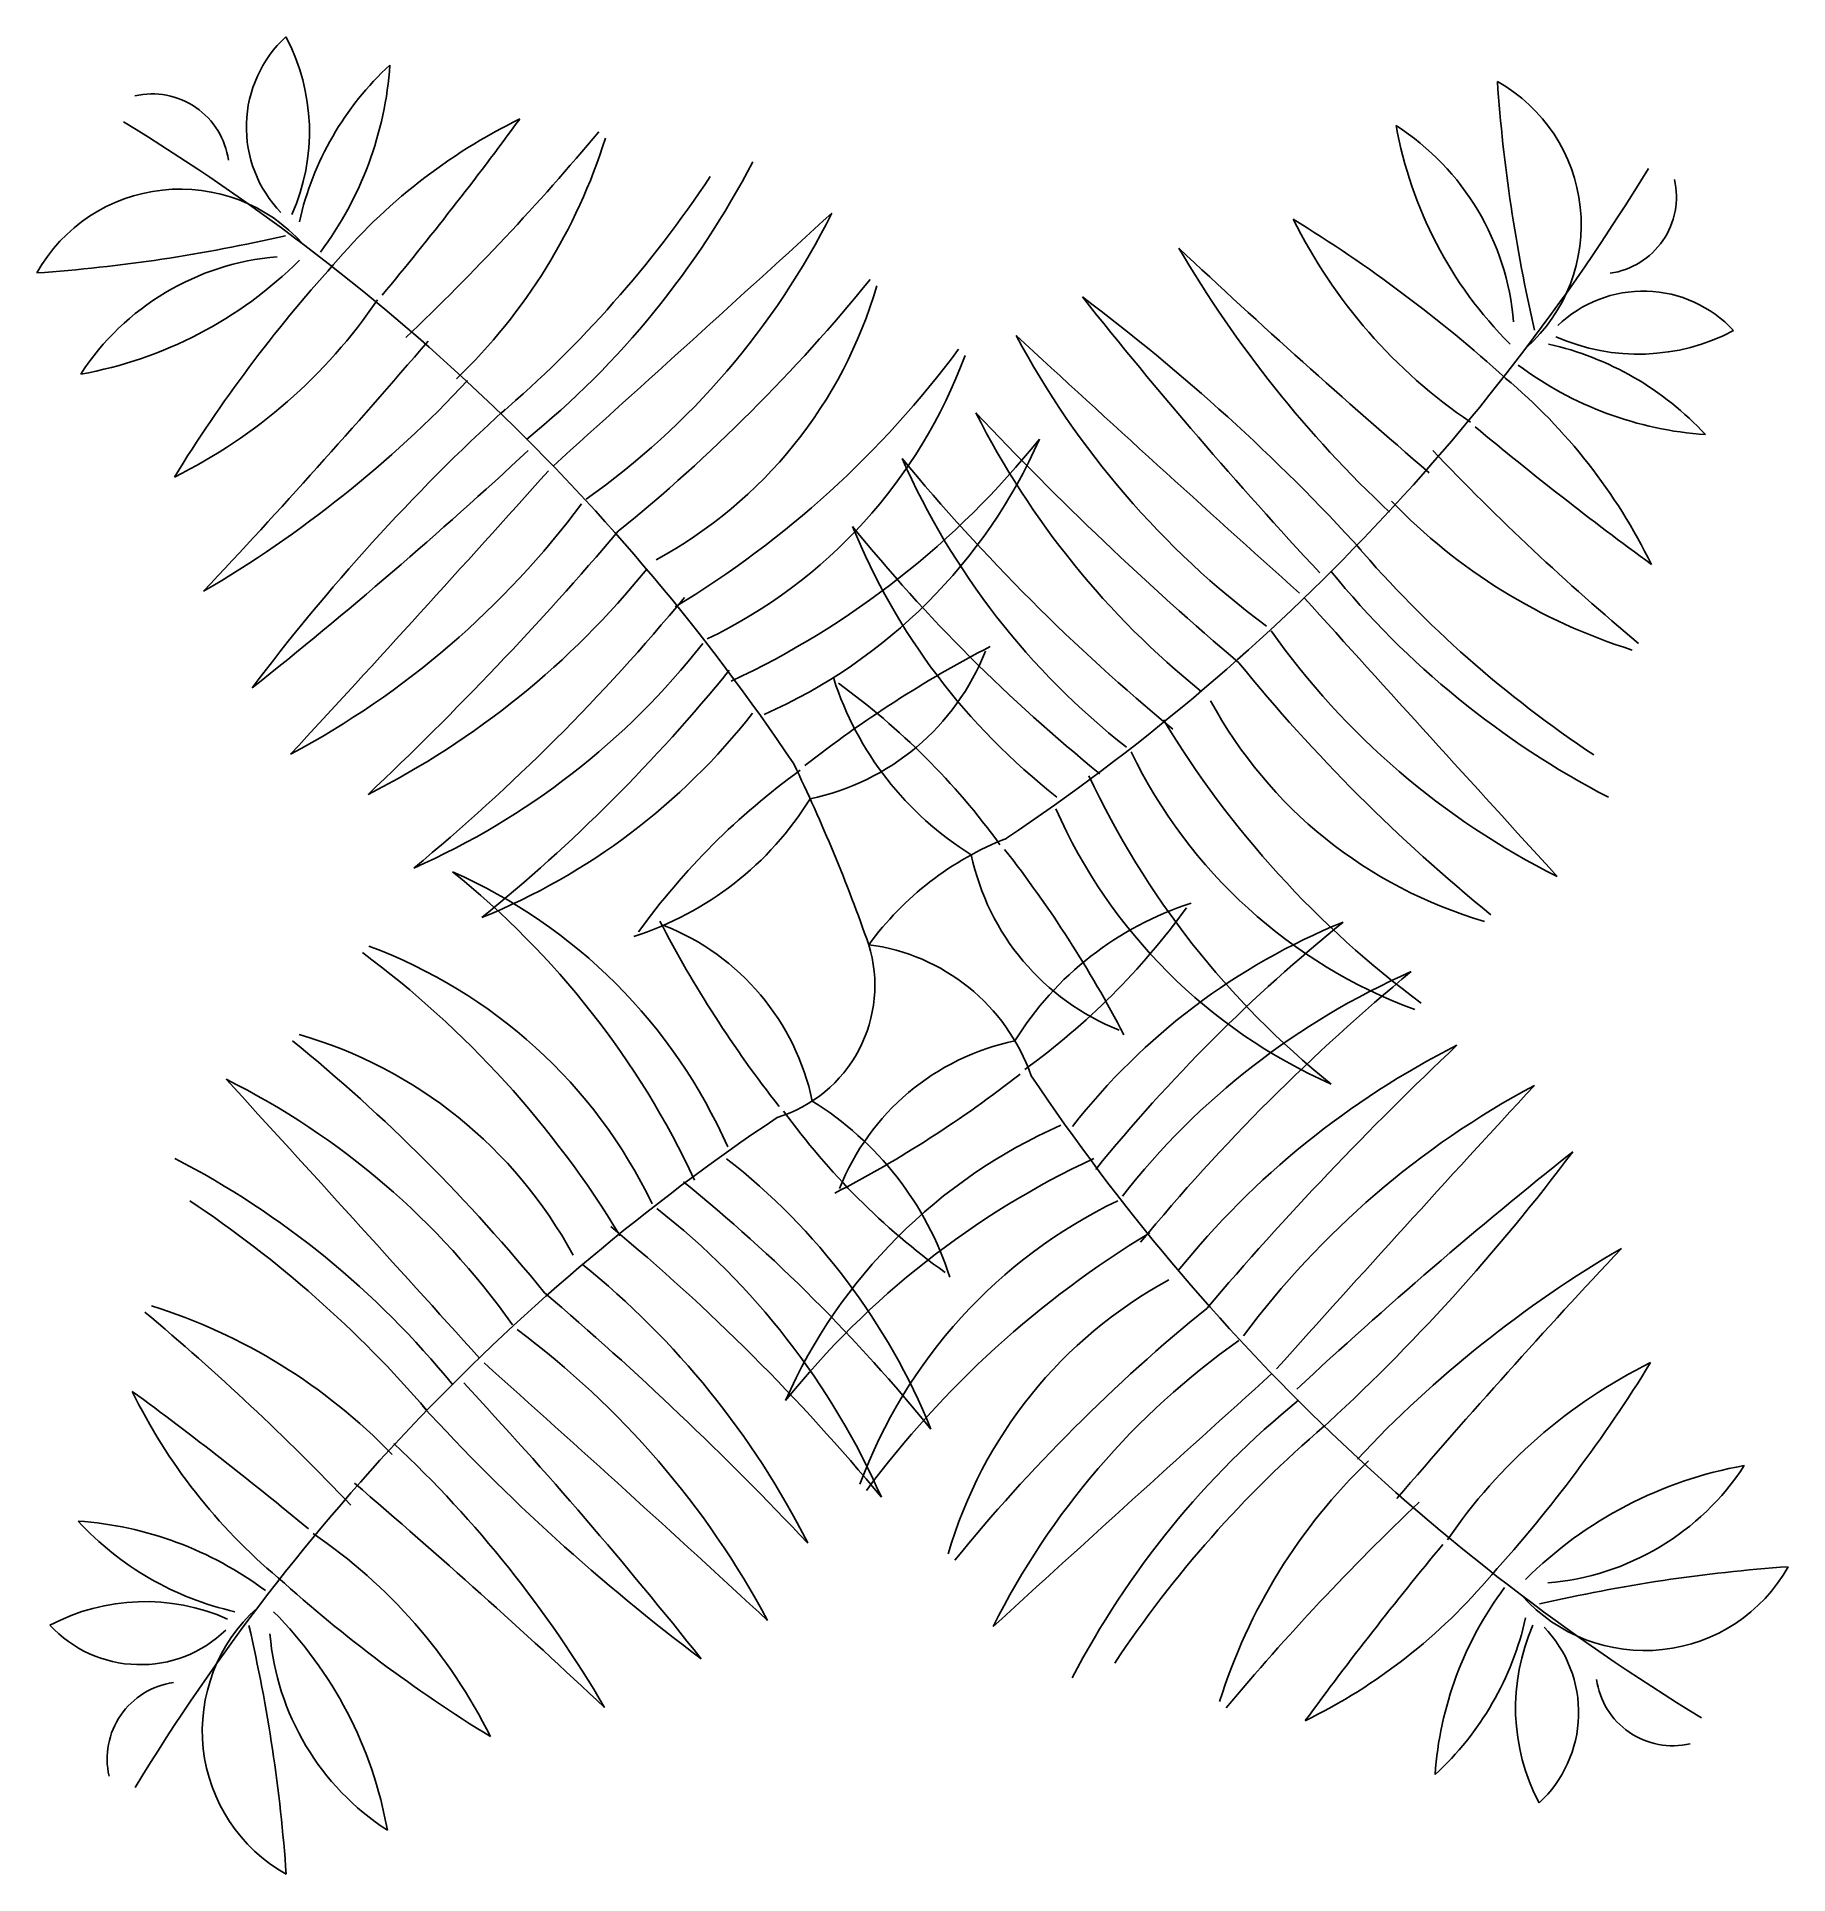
# Model space of a CAD drawing. Header units: millimetres. Extents: x 407.326 to 408.191, y 2579.635 to 2580.543.
import ezdxf

# ---------------------------------------------------------------- set-up
doc = ezdxf.new("R2010")
doc.units = ezdxf.units.MM
doc.header["$LTSCALE"] = 10
doc.layers.add('Vegetais', color=94, linetype='Continuous')

msp = doc.modelspace()

# ---------------------------------------------------------------- linework, layer by layer
at = {"layer": 'Vegetais'}
for centre, radius, start, end in [((407.4903, 2580.49813), 0.06082, 132.75867, 224.00751), ((407.35999, 2580.49577), 0.10066, 336.10525, 27.84174), ((407.60181, 2580.41857), 0.14978, 132.60028, 167.35148), ((407.32611, 2580.54096), 0.17474, 323.22726, 356.0171), ((408.83663, 2580.57615), 0.79099, 184.02258, 193.03021), ((408.00769, 2580.44976), 0.08135, 311.83252, 60.63182), ((407.38287, 2580.47635), 0.03819, 8.14602, 102.82687), ((406.81153, 2579.58781), 1.06959, 33.84006, 58.59818), ((407.68815, 2580.24944), 0.28131, 116.06176, 140.06945), ((406.11921, 2581.56083), 1.79161, 320.24427, 323.77792), ((407.92779, 2580.39133), 0.12825, 4.70778, 57.0237), ((408.19831, 2580.53479), 0.2039, 190.13386, 224.88554), ((406.65159, 2581.29289), 1.24167, 313.62772, 320.06639), ((407.33779, 2580.57684), 0.28193, 313.90801, 342.63324), ((407.29395, 2580.68108), 0.4345, 309.07707, 332.58297), ((407.18292, 2580.78982), 0.57123, 310.66181, 326.3995), ((407.20935, 2581.03504), 1.06959, 303.84006, 328.59818), ((408.09789, 2580.4637), 0.03819, 278.14602, 12.82687), ((407.39681, 2580.38615), 0.08135, 41.83252, 150.63182), ((389.16269, 2600.75982), 27.50612, 312.036824, 312.424406), ((407.37662, 2580.62666), 0.38251, 305.24554, 333.44831), ((407.27042, 2581.2151), 0.79099, 274.02258, 283.03021), ((407.57566, 2579.84785), 0.70953, 47.87977, 58.47018), ((408.18086, 2580.5687), 0.26134, 206.36703, 235.8922), ((410.43073, 2583.14549), 3.71257, 226.82041, 229.38426), ((408.39547, 2580.73468), 0.58576, 210.40308, 226.78546), ((407.45524, 2580.30625), 0.12825, 94.70778, 147.0237), ((407.31178, 2580.57677), 0.2039, 280.13386, 314.88554), ((407.99872, 2579.95412), 0.70953, 137.87977, 148.47018), ((407.06923, 2580.96692), 0.86192, 309.13693, 320.86307), ((407.52466, 2580.48232), 0.22517, 298.44248, 343.85643), ((408.11967, 2580.35627), 0.06082, 42.75867, 134.00751), ((407.27787, 2580.55932), 0.26134, 296.36703, 325.8922), ((407.2425, 2579.61471), 0.99963, 42.42926, 53.10951), ((409.63915, 2581.84089), 2.29416, 218.45356, 222.94643), ((404.70108, 2582.80919), 3.71257, 316.82041, 319.38426), ((408.19219, 2580.59934), 0.43348, 208.09321, 233.36191), ((415.6279, 2588.85309), 11.51775, 227.250939, 228.192714), ((408.04011, 2580.24476), 0.14978, 42.60028, 77.35148), ((408.11731, 2580.48658), 0.10066, 246.10525, 297.84174), ((407.38802, 2580.68041), 0.48991, 301.13759, 323.41875), ((407.54733, 2580.47306), 0.25299, 295.75005, 339.69361), ((407.11189, 2580.77393), 0.58576, 300.40308, 316.78546), ((407.87097, 2580.15842), 0.28131, 26.06176, 50.06945), ((408.1625, 2580.52046), 0.17474, 233.22726, 266.0171), ((408.23186, 2579.62096), 0.99963, 132.42926, 143.10951), ((408.99232, 2581.49101), 1.65283, 223.3247, 229.54677), ((408.16507, 2580.54648), 0.42031, 206.80286, 231.12369), ((409.18237, 2581.72736), 1.79161, 230.24427, 233.77792), ((406.00568, 2582.01761), 2.29416, 308.45356, 312.94643), ((407.48781, 2580.61174), 0.42776, 295.0584, 321.23568), ((407.57781, 2580.45144), 0.26622, 293.8219, 336.1781), ((408.91443, 2581.19498), 1.24167, 223.62772, 230.06639), ((398.99348, 2588.00636), 11.51775, 317.250939, 318.192714), ((408.52173, 2580.96885), 0.99638, 219.55474, 230.44526), ((408.09366, 2580.48427), 0.37173, 203.78659, 231.92755), ((407.24723, 2580.57065), 0.43348, 298.09321, 323.36191), ((408.19838, 2580.50878), 0.28193, 223.90801, 252.63324), ((408.37599, 2580.82541), 0.833, 219.04506, 230.95494), ((408.0293, 2580.42254), 0.32404, 202.08999, 232.04175), ((406.35556, 2581.37078), 1.65283, 313.3247, 319.54677), ((408.41136, 2580.66365), 0.57123, 220.66181, 236.3995), ((407.30009, 2580.54353), 0.42031, 296.80286, 321.12369), ((408.30262, 2580.55262), 0.4345, 219.07707, 242.58297), ((406.87772, 2580.90019), 0.99638, 309.55474, 320.44526), ((428.38136, 2598.68388), 27.50612, 222.036824, 222.424406), ((408.24819, 2580.46995), 0.38251, 215.24554, 243.44831), ((407.3623, 2580.47212), 0.37173, 293.78659, 321.92755), ((408.06366, 2579.72609), 0.58027, 117.35856, 128.12526), ((407.68337, 2580.28333), 0.11977, 281.8904, 338.35705), ((407.02116, 2580.75445), 0.833, 309.04506, 320.95494), ((408.58846, 2580.77734), 0.86192, 219.13693, 230.86307), ((407.87217, 2580.27461), 0.16018, 197.81625, 238.16156), ((407.51378, 2579.93527), 0.3554, 35.86033, 54.13967), ((407.42403, 2580.40777), 0.32404, 292.08999, 322.04175), ((408.10386, 2580.32191), 0.22517, 208.44248, 253.85643), ((408.30195, 2580.45855), 0.48991, 211.13759, 233.41875), ((406.92542, 2579.8099), 0.85989, 19.29751, 25.74816), ((408.0946, 2580.29924), 0.25299, 205.75005, 249.69361), ((407.9113, 2579.89224), 0.3554, 125.86033, 144.13967), ((408.23328, 2580.35876), 0.42776, 205.0584, 231.23568), ((407.57196, 2580.25063), 0.16018, 287.81625, 328.16156), ((408.07298, 2580.26876), 0.26622, 203.8219, 246.1781), ((407.86177, 2580.00294), 0.15451, 111.56374, 143.86047), ((407.90487, 2580.1632), 0.11977, 191.8904, 248.35705), ((407.34763, 2579.78291), 0.58027, 27.35856, 38.12526), ((407.26348, 2579.79659), 0.42776, 25.0584, 51.23568), ((407.42378, 2579.88658), 0.26622, 23.8219, 66.1781), ((407.94527, 2579.96209), 0.16018, 107.81625, 148.16156), ((407.60592, 2580.32049), 0.3554, 305.86033, 324.13967), ((408.14913, 2580.37243), 0.58027, 207.35856, 218.12526), ((407.59189, 2579.99214), 0.11977, 11.8904, 68.35705), ((408.0932, 2579.80496), 0.32404, 112.08999, 142.04175), ((408.49607, 2579.45827), 0.833, 129.04506, 140.95494), ((407.19481, 2579.69679), 0.48991, 31.13759, 53.41875), ((407.40215, 2579.8561), 0.25299, 25.75005, 69.69361), ((407.67174, 2580.07398), 0.06828, 287.0621, 17.11219), ((407.72441, 2579.9963), 0.09857, 19.54527, 82.66498), ((408.15493, 2579.7406), 0.37173, 113.78659, 141.92755), ((408.63951, 2579.31253), 0.99638, 129.55474, 140.44526), ((406.9083, 2579.37801), 0.86192, 39.13693, 50.86307), ((407.3929, 2579.83343), 0.22517, 28.44248, 73.85643), ((407.83386, 2579.9294), 0.11977, 101.8904, 158.35705), ((408.21714, 2579.6692), 0.42031, 116.80286, 141.12369), ((409.16167, 2578.84195), 1.65283, 133.3247, 139.54677), ((387.1154, 2561.47147), 27.50612, 42.036824, 42.424406), ((407.24856, 2579.6854), 0.38251, 35.24554, 63.44831), ((407.45357, 2580.48664), 0.58027, 297.35856, 308.12526), ((408.7057, 2580.62491), 1.06959, 213.84006, 238.59818), ((408.27, 2579.64207), 0.43348, 118.09321, 143.36191), ((416.52374, 2572.20636), 11.51775, 137.250939, 138.192714), ((408.2874, 2579.1203), 1.06959, 123.84006, 148.59818), ((407.98298, 2580.22008), 0.3554, 215.86033, 234.13967), ((407.62458, 2579.88074), 0.16018, 17.81625, 58.16156), ((407.93942, 2579.76129), 0.26622, 113.8219, 156.1781), ((409.51155, 2578.19512), 2.29416, 128.45356, 132.94643), ((407.28536, 2580.59177), 0.99963, 312.42926, 323.10951), ((407.19413, 2579.60273), 0.4345, 39.07707, 62.58297), ((407.46745, 2579.73281), 0.32404, 22.08999, 52.04175), ((408.02942, 2579.60099), 0.42776, 115.0584, 141.23568), ((407.12076, 2579.32994), 0.833, 39.04506, 50.95494), ((407.0854, 2579.4917), 0.57123, 40.66181, 56.3995), ((407.40309, 2579.67107), 0.37173, 23.78659, 51.92755), ((407.9699, 2579.73966), 0.25299, 115.75005, 159.69361), ((406.97502, 2579.1865), 0.99638, 39.55474, 50.44526), ((408.12921, 2579.53232), 0.48991, 121.13759, 143.41875), ((407.33169, 2579.60887), 0.42031, 26.80286, 51.12369), ((408.40534, 2579.4388), 0.58576, 120.40308, 136.78546), ((410.81615, 2577.40354), 3.71257, 136.82041, 139.38426), ((407.99257, 2579.73041), 0.22517, 118.44248, 163.85643), ((406.50444, 2578.66433), 1.65283, 43.3247, 49.54677), ((406.58233, 2578.96037), 1.24167, 43.62772, 50.06639), ((407.29838, 2579.64656), 0.28193, 43.90801, 72.63324), ((408.448, 2579.24581), 0.86192, 129.13693, 140.86307), ((407.30457, 2579.556), 0.43348, 28.09321, 53.36191), ((408.1406, 2579.58607), 0.38251, 125.24554, 153.44831), ((399.86885, 2571.30226), 11.51775, 47.250939, 48.192714), ((426.35454, 2559.45291), 27.50612, 132.036824, 132.424406), ((408.23935, 2579.65341), 0.26134, 116.36703, 145.8922), ((407.51851, 2580.2586), 0.70953, 317.87977, 328.47018), ((406.31439, 2578.42799), 1.79161, 50.24427, 53.77792), ((407.62578, 2579.99692), 0.28131, 206.06176, 230.06945), ((405.85761, 2578.31446), 2.29416, 38.45356, 42.94643), ((408.25426, 2580.54064), 0.99963, 222.42926, 233.10951), ((408.22327, 2579.53164), 0.4345, 129.07707, 152.58297), ((408.33431, 2579.42291), 0.57123, 130.66181, 146.3995), ((407.10129, 2579.42067), 0.58576, 30.40308, 46.78546), ((408.17944, 2579.63589), 0.28193, 133.90801, 162.63324), ((408.20545, 2579.63595), 0.2039, 100.13386, 134.88554), ((408.06199, 2579.90648), 0.12825, 274.70778, 327.0237), ((405.06603, 2577.00985), 3.71257, 46.82041, 49.38426), ((408.86563, 2578.91984), 1.24167, 133.62772, 140.06639), ((407.45665, 2579.91058), 0.14978, 222.60028, 257.35148), ((407.33426, 2579.63489), 0.17474, 53.22726, 86.0171), ((407.3159, 2579.58665), 0.26134, 26.36703, 55.8922), ((409.39802, 2578.6519), 1.79161, 140.24427, 143.77792), ((407.9211, 2580.3075), 0.70953, 227.87977, 238.47018), ((407.82908, 2579.96329), 0.28131, 296.06176, 320.06945), ((408.12042, 2579.82657), 0.08135, 221.83252, 330.63182), ((408.24681, 2578.99763), 0.79099, 94.02258, 103.03021), ((408.19112, 2579.67177), 0.17474, 143.22726, 176.0171), ((407.37944, 2579.66877), 0.10066, 66.10525, 117.84174), ((407.48906, 2579.70558), 0.08135, 131.83252, 240.63182), ((407.29844, 2579.62055), 0.2039, 10.13386, 44.88554), ((407.37709, 2579.79907), 0.06082, 222.75867, 314.00751), ((406.66012, 2579.5792), 0.79099, 4.02258, 13.03021), ((407.91542, 2579.79416), 0.14978, 312.60028, 347.35148), ((408.15723, 2579.71695), 0.10066, 156.10525, 207.84174), ((408.02693, 2579.71459), 0.06082, 312.75867, 44.00751), ((407.56897, 2579.76402), 0.12825, 184.70778, 237.0237), ((407.39887, 2579.69165), 0.03819, 98.14602, 192.82687), ((408.13436, 2579.73638), 0.03819, 188.14602, 282.82687)]:
    msp.add_arc(centre, radius, start, end, dxfattribs=at)

doc.saveas('drawing.dxf')
